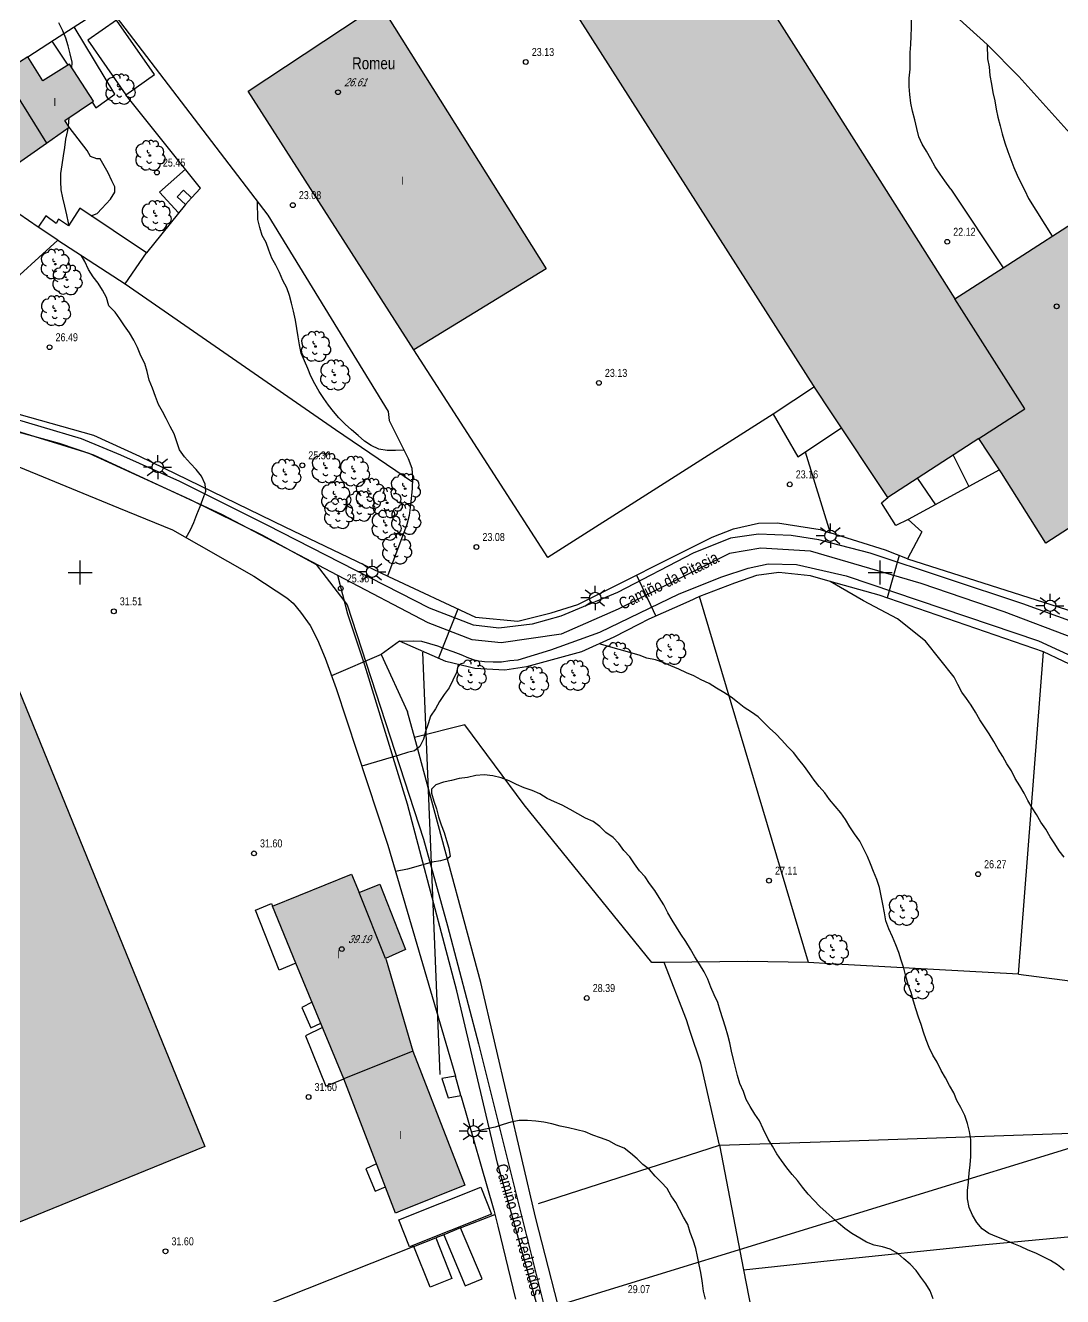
# Model space of a CAD drawing. Header units: millimetres. Extents: x 0 to 759000, y 0 to 594000.
# Drawn here: x 254593 to 384265, y 201521 to 360390 of the extents above; entities that cross this region are included whole.
import ezdxf

# ---------------------------------------------------------------- set-up
doc = ezdxf.new("R2010")
doc.units = ezdxf.units.MM
doc.header["$LTSCALE"] = 0.05
doc.layers.get('0').update_dxf_attribs({"color": 250})
doc.styles.get("Standard").update_dxf_attribs({"font": 'arial.ttf'})

# ---------------------------------------------------------------- blocks, each defined once
blk = doc.blocks.new('COTAP')
at = {"color": 0}
blk.add_circle((0, 0), 0.3, dxfattribs=at)
blk = doc.blocks.new('FAROLA')
at = {"color": 0}
for p, q in [((-0.71, 0), (-1.79, 0)), ((-1.26, 1.02), (-0.51, 0.49)), ((0, 0.71), (0, 1.51)), ((1.21, 0.98), (0.55, 0.45)), ((0.71, 0), (1.71, 0)), ((-1.3, -1.04), (-0.51, -0.48)), ((0, -0.71), (0, -1.51)), ((1.17, -1.04), (0.51, -0.49))]:
    blk.add_line(p, q, dxfattribs=at)
blk.add_circle((0, 0), 0.71, dxfattribs=at)
blk = doc.blocks.new('ARBOL')
at = {"color": 0}
blk.add_circle((0, 0), 0.0939, dxfattribs=at)
for centre, radius, start, end in [((-0.45, 1.37), 0.48, 359.2878, 173.6078), ((0.16, 1.55), 0.336, 23.1565, 160.4665), ((0.7, 1.41), 0.384, 301.578, 139.328), ((-0.9, 0.61), 0.852, 92.28, 254.58), ((-0.15, 0.51), 0.192, 119.14, 310.56), ((1.05, 0.46), 0.708, 319.8556, 114.7656), ((1.31, -0.4), 0.612, 235.5275, 62.0275), ((-0.89, -0.54), 0.888, 142.64, 266.54), ((-0.48, -1.08), 0.72, 213.78, 295.32), ((-0.06, -0.61), 0.336, 189.64, 323.88), ((0.48, -1), 0.852, 224.67, 0.24)]:
    blk.add_arc(centre, radius, start, end, dxfattribs=at)

msp = doc.modelspace()

# ---------------------------------------------------------------- hatches: boundary and pattern name
at = {"true_color": 0xafafaf}
for points in [[(404922, 310140), (411652, 299560), (394722, 288830), (389892, 296650), (387002, 295020), (387712, 299250), (382182, 295700), (376632, 304480), (376392, 304840), (373812, 308750), (362412, 301370), (355202, 312240), (353432, 314910), (315512, 374300), (333092, 385640), (355202, 350800), (370802, 326230), (376832, 330100), (387982, 337250), (405472, 310490)], [(298912, 363060), (319682, 329980), (303162, 319860), (282452, 352190)], [(243562, 349230), (251762, 354480), (254882, 356480), (256772, 353470), (260092, 355550), (263122, 350940), (259502, 348520), (260072, 347660), (257212, 345660), (250492, 340960), (248662, 343890), (247332, 343090)], [(220742, 294560), (242972, 303670), (277012, 220280), (248482, 208650), (241752, 225250), (227902, 219490), (205032, 275100), (200452, 286260), (217272, 293150)], [(296312, 252020), (298922, 253050), (302122, 244890), (299632, 243770), (299682, 243620), (303032, 232200), (309512, 215460), (301462, 212210), (300852, 211960), (294422, 228730), (288402, 243170), (285482, 250330), (295382, 254310)]]:
    msp.add_hatch(color=253, dxfattribs=at).paths.add_polyline_path(points, flags=0)

# ---------------------------------------------------------------- linework, layer by layer
at = {"flags": 128}
for points in [[(389652, 341910), (378782, 353990), (374822, 357990), (368792, 363450), (355392, 375590), (339762, 388160)], [(404922, 310140), (411652, 299560), (394722, 288830), (389892, 296650), (387002, 295020), (387712, 299250), (382182, 295700), (376632, 304480), (376392, 304840), (373812, 308750), (362412, 301370), (355202, 312240), (353432, 314910), (315512, 374300), (333092, 385640), (355202, 350800), (370802, 326230), (376832, 330100), (387982, 337250), (405472, 310490), (404922, 310140)], [(163937, 362660), (168613, 345348), (171772, 332206), (175310, 318432), (182639, 314515), (195781, 325003), (205196, 323171), (221371, 318685), (246138, 311987), (262503, 306933), (275202, 301120), (284237, 296697), (290935, 293032), (294809, 287958), (304349, 258704), (307382, 247837), (311236, 233115), (316923, 210433), (320587, 195774)], [(260562, 360110), (264852, 362860), (284922, 336680), (299942, 312150), (300062, 311020), (302452, 306280), (302892, 305050), (302982, 303830), (302942, 302460), (302842, 301280), (302702, 300160), (302562, 299130), (302262, 298010), (299842, 291570)], [(298912, 363060), (319682, 329980), (303162, 319860), (282452, 352190), (298912, 363060)], [(262382, 358530), (267152, 351730), (270742, 354250), (265962, 361050), (262382, 358530)], [(258222, 358620), (260562, 360110)], [(262922, 350810), (263382, 350110), (265762, 351800), (260702, 360200)], [(254882, 356480), (258222, 358620)], [(257912, 358420), (259882, 355420)], [(243562, 349230), (247332, 343090), (248662, 343890), (250492, 340960), (257212, 345660), (260072, 347660), (259502, 348520), (263122, 350940), (260092, 355550), (256772, 353470), (254882, 356480)], [(254882, 356480), (251762, 354480), (243562, 349230)], [(251762, 354480), (257212, 345660)], [(275372, 338860), (276502, 340050), (267152, 351730)], [(262822, 336610), (263562, 336870), (264132, 337500), (265242, 338670), (265782, 339560), (265772, 340210), (265412, 340980), (264932, 341950), (264452, 342850), (263932, 343710), (263522, 343710), (262732, 344020), (262322, 344740), (260072, 347660)], [(274612, 342410), (271352, 339530), (273742, 336950)], [(274342, 339800), (275372, 338860), (274612, 338020), (273572, 338970), (274342, 339800)], [(370312, 339930), (376832, 330100)], [(256202, 335170), (253752, 336840), (250642, 333880), (247932, 331500), (251412, 327230), (253882, 329220), (258662, 333560), (267062, 328090), (269712, 331960), (261392, 337570), (259992, 335340), (258722, 336190), (258442, 335650), (257142, 336580), (256202, 335160)], [(274612, 338020), (269712, 331960)], [(258662, 333560), (256202, 335160)], [(267062, 328090), (293342, 309880), (302972, 303340)], [(373812, 308750), (379542, 312460), (370802, 326230)], [(385612, 285820), (379312, 288120), (360192, 294430), (355202, 295710), (353792, 296080), (350342, 296640), (346242, 296820), (342732, 296320), (338062, 294420), (328632, 289510), (321542, 286550), (317962, 285570), (313782, 285060), (310632, 285420), (305102, 287550), (284822, 297950), (273912, 303380), (266542, 306680), (261622, 308720), (246452, 313240), (228092, 317990), (210732, 322770), (208982, 323490), (208782, 324200)], [(203562, 322130), (214882, 318740), (234002, 313110), (239542, 311540), (253032, 307710), (252342, 305820), (266232, 300100), (272972, 297350), (283142, 291550), (287292, 288850), (288052, 288180), (288982, 287040), (290202, 285380), (291112, 283610), (292052, 281290), (293452, 277510), (299912, 257950), (308352, 229070)], [(215762, 321980), (230112, 317940), (248402, 313290), (263112, 309160), (268852, 306560), (287022, 297710), (299982, 291500), (310862, 286450), (316152, 285930), (320342, 286990), (323662, 288020), (340472, 296430), (343122, 297470), (346262, 298170), (348642, 298240), (353952, 297370), (355202, 296980)], [(348072, 311810), (319892, 293870), (303162, 319860)], [(353242, 315220), (348072, 311810), (351152, 306480), (356632, 310080)], [(352092, 307100), (355202, 296980)], [(220742, 294560), (242972, 303670), (277012, 220280), (248482, 208650), (241752, 225250), (227902, 219490), (205032, 275100), (200452, 286260), (217272, 293150), (220742, 294560)], [(376392, 304840), (364962, 298640), (366672, 297080), (364882, 293730), (385692, 287110), (387002, 295020)], [(364962, 298640), (363432, 297880), (361612, 300710), (362412, 301370)], [(364882, 293730), (362122, 294810), (355202, 296980)], [(628942, 295450), (493782, 253290), (429902, 233820), (321732, 200580)], [(301382, 283420), (303122, 283490), (304132, 283430), (305102, 283160), (306102, 282830), (307052, 282480), (308032, 282160), (309022, 281770), (309972, 281370), (310962, 281020), (311992, 280880), (313072, 280870), (314102, 280870), (315162, 281000), (316182, 281120), (320302, 282350), (326422, 284540), (336342, 289340), (341642, 291480), (344952, 292550), (347472, 293110), (351012, 293000), (355202, 292040), (357222, 291580), (381262, 283480), (391742, 278640)], [(386782, 279750), (381862, 282110), (361352, 289190), (355202, 290910), (352732, 291600), (348772, 292020), (346002, 291640), (343232, 290700), (338872, 289010), (337522, 288400), (332552, 286170), (331252, 285500), (328172, 283930), (324122, 282110), (317252, 280210), (314552, 279800), (310762, 280010), (309952, 280210), (307142, 280880), (301382, 283420), (299052, 281760), (302382, 274600)], [(352482, 243270), (338872, 289010)], [(306462, 229270), (304282, 282060)], [(378772, 241810), (381862, 282110)], [(332102, 152460), (326432, 179940), (318352, 211450), (311532, 240790), (305412, 263430), (303522, 270390), (302382, 274600)], [(334472, 243270), (332892, 243260), (316932, 262960), (309532, 272970), (303252, 271400)], [(296312, 252020), (298922, 253050), (302122, 244890), (299632, 243770), (299682, 243620), (303032, 232200), (309512, 215460), (301462, 212210), (300852, 211960), (294422, 228730), (288402, 243170), (285482, 250330), (295382, 254310), (296312, 252020)], [(299632, 243770), (296312, 252020)], [(288402, 243170), (286332, 242330), (283342, 249830), (285362, 250630), (285482, 250330)], [(352482, 243270), (344892, 243390), (334472, 243270)], [(341352, 220450), (339022, 230710), (337722, 234630), (337232, 236090), (334472, 243270)], [(378772, 241810), (355202, 243120), (352482, 243270)], [(378772, 241810), (399642, 239110), (411522, 237410), (433182, 234300)], [(290432, 238300), (289152, 237640), (290262, 235090), (291522, 235690)], [(291742, 235160), (289602, 234100), (292162, 227810), (294422, 228730)], [(303032, 232200), (294422, 228730)], [(309012, 226660), (308352, 229070), (306662, 228760), (307462, 226350), (309012, 226660)], [(309012, 226660), (313172, 212330), (313662, 210320), (315862, 201180)], [(341352, 220450), (355202, 220920), (389022, 222050), (391092, 222179)], [(318762, 213150), (341352, 220450)], [(341352, 220450), (344372, 204880)], [(298482, 218130), (297162, 217480), (298312, 214680), (299592, 215240)], [(312852, 211830), (302632, 207740), (301292, 211100), (311512, 215190), (312852, 211830)], [(308992, 210100), (313302, 211780)], [(306902, 209220), (309592, 202860), (311682, 203740), (308992, 210100), (306902, 209220)], [(305902, 208850), (307922, 203780), (305192, 202690), (303172, 207760), (305902, 208850)], [(306902, 209220), (305902, 208850)], [(344372, 204880), (355202, 206020), (373742, 207960), (391152, 209580)], [(303172, 207760), (279332, 198330), (280172, 196050)], [(344372, 204880), (347692, 187780), (327032, 184560)]]:
    msp.add_lwpolyline(points, dxfattribs=at)
for points, elevation in [([(370312, 339930), (369532, 340970), (368972, 341820), (368342, 342730), (367792, 343710), (367272, 344660), (366722, 345560), (366292, 346470), (366042, 347490), (365802, 348590), (365512, 349670), (365302, 350690), (365162, 351740), (365102, 352740), (365072, 353800), (365192, 354920), (365212, 356000), (365212, 357010), (365312, 358020), (365352, 359040), (365382, 360120), (365392, 361130), (366482, 365540)], 22000), ([(260412, 355060), (260422, 355810), (260192, 356840), (259942, 357830), (259632, 358780), (259252, 359720), (258782, 360720)], 26000), ([(374822, 357990), (374892, 356220), (375072, 355200), (375172, 354140), (375382, 353050), (375552, 352000), (375782, 350950), (375982, 349940), (376152, 348930), (376442, 347830), (376732, 346820), (377032, 345720), (377412, 344650), (377792, 343650), (378152, 342630), (378602, 341670), (379052, 340720), (379532, 339750), (380002, 338750), (382982, 334040)], 21000), ([(259962, 347830), (260022, 348310), (260062, 348900)], 26000), ([(260042, 335420), (259982, 335720), (259762, 336720), (259512, 337800), (259262, 338830), (259052, 339840), (259002, 340870), (259032, 341900), (259202, 342980), (259352, 344090), (259512, 345120), (259652, 346180), (259892, 347260), (259932, 347560)], 26000), ([(301932, 307320), (300862, 307250), (299822, 307250), (298762, 307430), (297832, 307870), (296972, 308440), (296192, 309150), (295352, 309840), (294572, 310560), (293772, 311350), (293112, 312130), (292472, 312920), (291902, 313780), (291312, 314630), (290772, 315580), (290292, 316560), (289922, 317500), (289492, 318480), (289082, 319430), (288852, 320460), (288712, 321480), (288542, 322510), (288372, 323570), (288112, 324660), (287852, 325660), (287602, 326630), (287272, 327610), (286762, 328520), (286342, 329510), (285902, 330430), (285422, 331320), (285022, 332320), (284682, 333260), (284202, 334140), (283882, 335130), (283662, 336120), (283622, 338380)], 25000), ([(274702, 296370), (275232, 297360), (275652, 298280), (276042, 299250), (276422, 300260), (276792, 301190), (277132, 302200), (277052, 303060), (276592, 304070), (275962, 304880), (275232, 305640), (274502, 306470), (273852, 307350), (273512, 308330), (273172, 309350), (272692, 310250), (272202, 311270), (271722, 312150), (271232, 313030), (270842, 314030), (270482, 315040), (270082, 316070), (269802, 317130), (269542, 318120), (269032, 319100), (268592, 320140), (268152, 321040), (267592, 321980), (266992, 322860), (266402, 323700), (265802, 324570), (265042, 325330), (264722, 326400), (264242, 327300), (263672, 328170), (263082, 328980), (262482, 329900), (262022, 330870), (261572, 331670)], 26000), ([(370582, 306660), (372542, 302750)], 25000), ([(366142, 303780), (368382, 300490)], 24000), ([(363832, 294140), (362342, 288850)], 23000), ([(330982, 291680), (333422, 286560)], 24000), ([(384472, 256430), (383852, 257250), (383292, 258120), (382722, 258960), (382182, 259920), (381542, 260830), (381012, 261760), (380442, 262610), (379932, 263540), (379462, 264440), (378922, 265340), (378342, 266280), (377882, 267210), (377302, 268090), (376782, 269010), (376222, 269950), (375652, 270880), (375102, 271850), (374512, 272730), (373912, 273600), (373382, 274540), (372822, 275420), (372262, 276260), (371672, 277080), (371182, 278000), (370692, 278930), (367142, 283430), (363612, 286230), (359372, 288470), (355202, 290910)], 26000), ([(306232, 281280), (308682, 287460)], 25000), ([(384452, 204840), (383632, 205500), (382742, 206030), (381852, 206490), (380932, 206960), (379962, 207330), (378992, 207780), (377972, 208210), (376992, 208630), (376032, 208990), (375052, 209390), (374212, 209990), (373532, 210780), (373022, 211680), (372592, 212650), (372362, 213750), (372382, 214780), (372482, 215830), (372582, 216930), (372722, 217970), (372802, 219030), (372802, 220070), (372782, 221150), (372642, 222160), (372362, 223160), (372032, 224160), (371542, 225140), (371042, 226040), (370662, 227000), (370112, 227900), (369612, 228880), (369082, 229790), (368582, 230800), (368052, 231690), (367592, 232630), (367202, 233590), (366882, 234550), (366592, 235520), (366252, 236460), (365932, 237490), (365612, 238440), (365322, 239520), (364972, 240520), (364682, 241550), (364422, 242550), (364092, 243550), (363772, 244520), (363402, 245480), (362992, 246480), (362542, 247480), (362182, 248480), (362012, 249490), (361802, 250580), (361582, 251620), (361362, 252640), (361052, 253650), (360612, 254650), (360262, 255590), (359862, 256540), (359432, 257450), (358922, 258430), (358232, 259340), (357672, 260220), (357132, 261130), (356522, 261970), (355832, 262830), (355142, 263660), (354552, 264490), (353852, 265250), (353222, 266060), (352632, 266880), (352012, 267770), (351272, 268660), (350622, 269520), (349892, 270280), (349162, 271060), (348432, 271860), (347642, 272560), (346912, 273270), (346192, 273960), (345352, 274550), (344462, 275160), (343632, 275810), (342822, 276430), (341892, 277000), (341012, 277540), (340072, 278150), (339082, 278600), (338182, 279090), (337242, 279470), (336272, 279940), (335302, 280370), (334342, 280760), (333372, 281090), (332302, 281330), (331322, 281680), (326312, 283090)], 27000), ([(299052, 281760), (292862, 279110)], 26000), ([(308712, 280500), (308472, 279520), (308022, 278540), (307572, 277610), (306962, 276780), (306382, 275890), (305862, 274990), (305252, 274070), (304942, 273120), (304622, 272160), (304362, 271180), (303922, 270270), (303232, 269720), (302382, 269510), (301332, 269190), (300322, 268890), (296652, 267820)], 27000), ([(368082, 201250), (367692, 202240), (367162, 203110), (366532, 203930), (365972, 204800), (365222, 205590), (364412, 206220), (363652, 206910), (362712, 207440), (361732, 207720), (360692, 207940), (359762, 208320), (358902, 208840), (357912, 209400), (357032, 210030), (356262, 210690), (355462, 211410), (354722, 212090), (353932, 212790), (353152, 213550), (352452, 214340), (351762, 215210), (351142, 216030), (350452, 216780), (349802, 217620), (349112, 218520), (348532, 219380), (347982, 220320), (347452, 221210), (346842, 222480), (346362, 223490), (345782, 224330), (345222, 225290), (344702, 226170), (344352, 227140), (343922, 228170), (343622, 229130), (343382, 230170), (343102, 231150), (342882, 232200), (342652, 233240), (342412, 234210), (342112, 235210), (341772, 236230), (341462, 237270), (341142, 238280), (340702, 239220), (340292, 240200), (339902, 241170), (339442, 242100), (338882, 243050), (338282, 243970), (337752, 244930), (337172, 245900), (336532, 246800), (335982, 247690), (335442, 248550), (334932, 249490), (334412, 250490), (333822, 251410), (333302, 252270), (332612, 253150), (332062, 254000), (331362, 254750), (330762, 255620), (330172, 256470), (329402, 257290), (328772, 258140), (328092, 258880), (327172, 259540), (326422, 260270), (325562, 260910), (324602, 261330), (323672, 261840), (322682, 262400), (321712, 262930), (320752, 263360), (319812, 263790), (318922, 264350), (317942, 264760), (316952, 265110), (315972, 265540), (315072, 265990), (314062, 266370), (313012, 266590), (311952, 266710), (310902, 266630), (309852, 266400), (308832, 266260), (307852, 266040), (306872, 265820), (305902, 265480), (305382, 264930), (305382, 264440), (305642, 263440), (305982, 262460), (306222, 261470), (306572, 260490), (306962, 259510), (307252, 258520), (307542, 257560), (307692, 256520), (307372, 256240), (306492, 255990), (305452, 255800), (304402, 255510), (303392, 255210), (302362, 254940), (300872, 254660)], 28000), ([(339602, 201210), (339362, 202200), (339252, 203200), (339222, 203480), (339032, 204520), (338822, 205500), (338632, 206540), (338432, 207540), (338062, 208550), (337722, 209520), (337392, 210540), (336882, 211450), (336362, 212390), (335902, 213280), (335342, 214120), (334832, 215030), (334072, 215830), (333332, 216550), (332632, 217390), (331802, 218010), (331062, 218720), (330262, 219430), (329432, 220050), (328492, 220460), (327532, 220990), (326502, 221340), (325552, 221710), (324562, 222110), (323532, 222380), (322492, 222620), (321462, 222810), (320402, 223090), (319402, 223330), (318392, 223460), (317372, 223530), (316322, 223520), (315292, 223310), (314322, 223010), (313312, 222710), (310342, 222060)], 29000)]:
    msp.add_lwpolyline(points, dxfattribs=dict(elevation=elevation))
at = {"ltscale": 0.25, "flags": 128}
for points in [[(293672, 291630), (279152, 299260), (263152, 306700), (258872, 308150), (238032, 313850), (220992, 318610), (208022, 322500), (204782, 324690), (200682, 329600)], [(385762, 283770), (376982, 287080), (366592, 290660), (352742, 294680), (346532, 295070), (342622, 294370), (328702, 287430), (321592, 284310), (314092, 283210), (310432, 283600), (304942, 285710), (293672, 291630)], [(390742, 139470), (377232, 136850), (366612, 135470), (360402, 135890), (346342, 136970), (335302, 138170), (331692, 141000), (329672, 150440), (327452, 163390), (323912, 177830), (319862, 195770), (313602, 218190), (308542, 239750), (302372, 263080), (297012, 280430), (294892, 286790), (293672, 291630)]]:
    msp.add_lwpolyline(points, dxfattribs=at)
for points in [[(261452, 290500), (261452, 293500)], [(361452, 290500), (361452, 293500)], [(259952, 292000), (262952, 292000)], [(359952, 292000), (362952, 292000)]]:
    msp.add_lwpolyline(points)

# ---------------------------------------------------------------- block references
at = {"xscale": 1000, "yscale": 1000, "zscale": 1000}
for name, p in [('COTAP', (317152, 355820, 23130)), ('ARBOL', (266422, 352410)), ('COTAP', (293672, 352040, 26610)), ('ARBOL', (270152, 344130)), ('COTAP', (271032, 342000, 25450)), ('ARBOL', (270932, 336600)), ('COTAP', (288032, 337930, 23080)), ('COTAP', (369842, 333350, 22120)), ('ARBOL', (258322, 330550)), ('ARBOL', (259792, 328600)), ('ARBOL', (258342, 324720)), ('COTAP', (383522, 325280, 30640)), ('ARBOL', (290862, 320260)), ('COTAP', (257612, 320170, 26490)), ('ARBOL', (293262, 316700)), ('COTAP', (326292, 315710, 23130)), ('FAROLA', (271132, 305190)), ('ARBOL', (292192, 305070)), ('ARBOL', (287142, 304270)), ('COTAP', (289212, 305410, 25360)), ('ARBOL', (295722, 304650)), ('ARBOL', (297702, 301870)), ('ARBOL', (302072, 302490)), ('ARBOL', (293392, 301480)), ('ARBOL', (296432, 300300)), ('ARBOL', (299822, 300720)), ('COTAP', (350152, 303030, 23160)), ('ARBOL', (293752, 299380)), ('ARBOL', (302132, 298650)), ('ARBOL', (299692, 297920)), ('FAROLA', (355242, 296610)), ('ARBOL', (301002, 294950)), ('COTAP', (310982, 295200, 23080)), ('FAROLA', (297942, 292110)), ('COTAP', (294022, 290030, 25360)), ('FAROLA', (325822, 288830)), ('FAROLA', (382712, 287860)), ('COTAP', (265642, 287160, 31510)), ('ARBOL', (328552, 281380)), ('ARBOL', (335252, 282390)), ('ARBOL', (310312, 279210)), ('ARBOL', (318102, 278330)), ('ARBOL', (323222, 279160)), ('COTAP', (283172, 256910, 31600)), ('COTAP', (373702, 254310, 26270)), ('COTAP', (347562, 253500, 27110)), ('ARBOL', (364332, 249790)), ('ARBOL', (355582, 244840)), ('COTAP', (294142, 244950, 39190)), ('ARBOL', (366242, 240590)), ('COTAP', (324772, 238830, 28390)), ('COTAP', (289992, 226460, 31600)), ('FAROLA', (310622, 222180)), ('COTAP', (272102, 207180, 31600))]:
    msp.add_blockref(name, p, dxfattribs=at)

# ---------------------------------------------------------------- texts
at = {"width": 0.8}
for s, height, p in [('23.13', 1000, (317902, 356570, 23130)), ('Romeu', 1500, (295433, 354909)), ('25.45', 1000, (271782, 342750, 25450)), ('I', 1000, (301552, 340490)), ('23.08', 1000, (288782, 338680, 23080)), ('22.12', 1000, (370592, 334100, 22120)), ('26.49', 1000, (258362, 320920, 26490)), ('23.13', 1000, (327042, 316460, 23130)), ('25.36', 1000, (289962, 306160, 25360)), ('23.16', 1000, (350902, 303780, 23160)), ('23.08', 1000, (311732, 295950, 23080)), ('25.36', 1000, (294772, 290780, 25360)), ('31.51', 1000, (266392, 287910, 31510)), ('31.60', 1000, (283922, 257660, 31600)), ('26.27', 1000, (374452, 255060, 26270)), ('27.11', 1000, (348312, 254250, 27110)), ('I', 1000, (293592, 243780)), ('28.39', 1000, (325522, 239580, 28390)), ('31.60', 1000, (290742, 227210, 31600)), ('31.60', 1000, (272852, 207930, 31600)), ('29.07', 1000, (329902, 201950, 29070))]:
    msp.add_text(s, height=height, dxfattribs=at).set_placement(p)
at = {"oblique": 25, "width": 0.8}
for s, p in [('26.61', (294422, 352790, 26610)), ('39.19', (294892, 245700, 39190))]:
    msp.add_text(s, height=1000, dxfattribs=at).set_placement(p)
at = {"width": 0.8}
for s, height, rotation, p in [('I', 1000, 359.99, (258112, 350320)), ('Camiño da Pitasia', 1500, 26.49902, (329252, 287308)), ('I', 1000, 359.99, (301302, 221220)), ('Camiño dos Redondos', 1500, 285.61358, (313342, 217864))]:
    msp.add_text(s, height=height, rotation=rotation, dxfattribs=at).set_placement(p)

doc.saveas('drawing.dxf')
